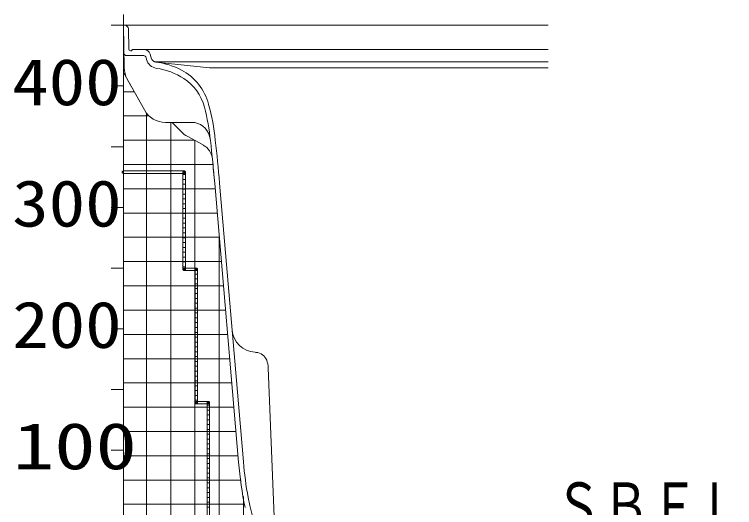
# Model space of a CAD drawing. Units: millimetres on the paper. Extents: x -305 to 305, y -152 to 152.
# Drawn here: x -124.46 to -94.79, y 62.37 to 82.69 of the extents above; entities that cross this region are included whole.
import ezdxf
from ezdxf.enums import TextEntityAlignment as Align

# ---------------------------------------------------------------- set-up
doc = ezdxf.new("R2010")
doc.units = ezdxf.units.MM
doc.layers.add('0-0_PV', color=7, linetype='Continuous', lineweight=9)
doc.styles.add('ＭＳ ゴシック', font='')
doc.styles.get('ＭＳ ゴシック').set_extended_font_data('MS Gothic')

msp = doc.modelspace()

# ---------------------------------------------------------------- linework, layer by layer
at = {"layer": '0-0_PV'}
for p, q in [((-119.963, 82.687), (-119.963, 36.437)), ((-120.463, 82.237), (-119.963, 82.237)), ((-119.963, 82.237), (-102.463, 82.237)), ((-119.932, 80.487), (-119.963, 82.237)), ((-119.746, 81.261), (-119.76, 82.09)), ((-119.671, 81.187), (-119.638, 81.187)), ((-119.588, 81.237), (-102.463, 81.237)), ((-118.823, 80.902), (-118.863, 81.052)), ((-119.843, 80.987), (-119.13, 80.987)), ((-119.011, 80.831), (-119.033, 80.913)), ((-118.678, 80.737), (-102.463, 80.737)), ((-118.623, 80.721), (-116.413, 80.487)), ((-116.413, 80.487), (-102.463, 80.487)), ((-119.806, 80.019), (-119.102, 78.751)), ((-120.463, 79.737), (-119.963, 79.737)), ((-119.963, 79.502), (-119.519, 79.502)), ((-119.017, 36.437), (-119.017, 78.627)), ((-119.963, 78.502), (-118.902, 78.502)), ((-118.228, 78.237), (-117.151, 78.237)), ((-118.017, 36.437), (-118.017, 78.237)), ((-117.565, 77.84), (-117.956, 78.237)), ((-119.963, 77.502), (-117.037, 77.502)), ((-117.336, 77.667), (-116.682, 77.306)), ((-116.682, 77.306), (-117.336, 77.667)), ((-117.017, 36.437), (-117.017, 77.491)), ((-116.423, 77.67), (-116.378, 77.487)), ((-116.423, 77.67), (-116.378, 77.487)), ((-120.463, 77.237), (-119.963, 77.237)), ((-119.963, 76.502), (-116.278, 76.502)), ((-117.463, 76.237), (-119.963, 76.237)), ((-117.413, 76.087), (-117.513, 76.087)), ((-117.413, 75.887), (-117.513, 75.887)), ((-117.413, 75.687), (-117.513, 75.687)), ((-116.205, 75.72), (-115.221, 64.232)), ((-115.221, 64.232), (-116.205, 75.72)), ((-115.022, 64.249), (-116.006, 75.737)), ((-119.963, 75.502), (-116.187, 75.502)), ((-117.413, 75.487), (-117.513, 75.487)), ((-117.413, 75.287), (-117.513, 75.287)), ((-117.413, 75.087), (-117.513, 75.087)), ((-117.413, 74.887), (-117.513, 74.887)), ((-120.463, 74.737), (-119.963, 74.737)), ((-119.963, 74.502), (-116.101, 74.502)), ((-117.413, 74.687), (-117.513, 74.687)), ((-117.413, 74.487), (-117.513, 74.487)), ((-117.413, 74.287), (-117.513, 74.287)), ((-117.413, 74.087), (-117.513, 74.087)), ((-117.413, 73.887), (-117.513, 73.887)), ((-117.413, 73.687), (-117.513, 73.687)), ((-119.963, 73.502), (-116.015, 73.502)), ((-117.413, 73.487), (-117.513, 73.487)), ((-117.413, 73.287), (-117.513, 73.287)), ((-116.017, 36.437), (-116.017, 73.526)), ((-117.413, 73.087), (-117.513, 73.087)), ((-117.413, 72.887), (-117.513, 72.887)), ((-119.963, 72.502), (-115.93, 72.502)), ((-117.413, 72.687), (-117.513, 72.687)), ((-117.413, 72.487), (-117.513, 72.487)), ((-120.463, 72.237), (-119.963, 72.237)), ((-117.413, 72.287), (-117.513, 72.287)), ((-116.963, 72.237), (-117.463, 72.237)), ((-116.963, 72.237), (-117.463, 72.237)), ((-116.913, 72.187), (-117.013, 72.187)), ((-116.913, 72.187), (-117.013, 72.187)), ((-116.913, 71.987), (-117.013, 71.987)), ((-116.913, 71.787), (-117.013, 71.787)), ((-116.913, 71.587), (-117.013, 71.587)), ((-119.963, 71.502), (-115.844, 71.502)), ((-116.913, 71.387), (-117.013, 71.387)), ((-116.913, 71.187), (-117.013, 71.187)), ((-116.913, 70.987), (-117.013, 70.987)), ((-116.913, 70.787), (-117.013, 70.787)), ((-119.963, 70.502), (-115.758, 70.502)), ((-116.913, 70.587), (-117.013, 70.587)), ((-116.913, 70.387), (-117.013, 70.387)), ((-115.543, 70.348), (-115.543, 70.347)), ((-116.913, 70.187), (-117.013, 70.187)), ((-120.463, 69.737), (-119.963, 69.737)), ((-116.913, 69.987), (-117.013, 69.987)), ((-116.913, 69.787), (-117.013, 69.787)), ((-119.963, 69.502), (-115.673, 69.502)), ((-116.913, 69.587), (-117.013, 69.587)), ((-116.913, 69.387), (-117.013, 69.387)), ((-116.913, 69.187), (-117.013, 69.187)), ((-116.913, 68.987), (-117.013, 68.987)), ((-116.913, 68.787), (-117.013, 68.787)), ((-116.913, 68.587), (-117.013, 68.587)), ((-114.543, 68.764), (-114.505, 68.762)), ((-119.963, 68.502), (-115.587, 68.502)), ((-116.913, 68.387), (-117.013, 68.387)), ((-116.913, 68.187), (-117.013, 68.187)), ((-116.913, 67.987), (-117.013, 67.987)), ((-114.001, 68.128), (-113.751, 61.98)), ((-116.913, 67.787), (-117.013, 67.787)), ((-119.963, 67.502), (-115.501, 67.502)), ((-116.913, 67.587), (-117.013, 67.587)), ((-116.913, 67.387), (-117.013, 67.387)), ((-120.463, 67.237), (-119.963, 67.237)), ((-116.913, 67.187), (-117.013, 67.187)), ((-116.913, 66.987), (-117.013, 66.987)), ((-116.913, 66.787), (-117.013, 66.787)), ((-119.963, 66.502), (-115.416, 66.502)), ((-116.463, 66.737), (-116.963, 66.737)), ((-116.463, 66.737), (-116.963, 66.737)), ((-116.413, 66.587), (-116.513, 66.587)), ((-116.413, 66.387), (-116.513, 66.387)), ((-116.413, 66.187), (-116.513, 66.187)), ((-116.413, 65.987), (-116.513, 65.987)), ((-116.413, 65.787), (-116.513, 65.787)), ((-116.413, 65.587), (-116.513, 65.587)), ((-119.963, 65.502), (-115.33, 65.502)), ((-116.413, 65.387), (-116.513, 65.387)), ((-116.413, 65.187), (-116.513, 65.187)), ((-116.413, 64.987), (-116.513, 64.987)), ((-120.463, 64.737), (-119.963, 64.737)), ((-116.413, 64.787), (-116.513, 64.787)), ((-119.963, 64.502), (-115.245, 64.502)), ((-116.413, 64.587), (-116.513, 64.587)), ((-116.413, 64.387), (-116.513, 64.387)), ((-116.413, 64.187), (-116.513, 64.187)), ((-116.413, 63.987), (-116.513, 63.987)), ((-119.963, 63.502), (-115.116, 63.502)), ((-116.413, 63.787), (-116.513, 63.787)), ((-116.413, 63.587), (-116.513, 63.587)), ((-116.413, 63.387), (-116.513, 63.387)), ((-116.413, 63.187), (-116.513, 63.187)), ((-116.413, 62.987), (-116.513, 62.987)), ((-116.413, 62.787), (-116.513, 62.787)), ((-115.017, 36.437), (-115.017, 62.822)), ((-119.963, 62.502), (-114.971, 62.502)), ((-116.413, 62.587), (-116.513, 62.587)), ((-116.413, 62.387), (-116.513, 62.387))]:
    msp.add_line(p, q, dxfattribs=at)
for points in [[(-113.663, 36.437), (-119.963, 36.437), (-119.963, 80.3), (-119.102, 78.751)], [(-118.228, 78.237), (-117.956, 78.237), (-117.565, 77.84)]]:
    msp.add_lwpolyline(points, dxfattribs=at)
for points in [[(-119.963, 76.187), (-119.963, 76.237), (-119.969, 76.237), (-119.975, 76.235), (-119.981, 76.234), (-119.987, 76.231), (-119.992, 76.228), (-119.997, 76.224), (-120.001, 76.219), (-120.005, 76.214), (-120.008, 76.208), (-120.01, 76.203), (-120.012, 76.196), (-120.013, 76.19), (-120.013, 76.184), (-120.012, 76.178), (-120.01, 76.172), (-120.008, 76.166), (-120.005, 76.16), (-120.001, 76.155), (-119.997, 76.151), (-119.992, 76.147), (-119.987, 76.143), (-119.981, 76.141), (-119.975, 76.139), (-119.969, 76.137), (-119.963, 76.137)], [(-117.463, 76.237), (-119.963, 76.237), (-119.963, 76.137), (-117.463, 76.137)], [(-117.463, 76.187), (-117.413, 76.187), (-117.413, 76.193), (-117.414, 76.199), (-117.416, 76.205), (-117.419, 76.211), (-117.422, 76.216), (-117.426, 76.221), (-117.431, 76.226), (-117.436, 76.229), (-117.441, 76.232), (-117.447, 76.235), (-117.453, 76.236), (-117.46, 76.237), (-117.466, 76.237), (-117.472, 76.236), (-117.478, 76.235), (-117.484, 76.232), (-117.49, 76.229), (-117.495, 76.226), (-117.499, 76.221), (-117.503, 76.216), (-117.507, 76.211), (-117.509, 76.205), (-117.511, 76.199), (-117.512, 76.193), (-117.513, 76.187)], [(-117.413, 72.187), (-117.413, 76.187), (-117.513, 76.187), (-117.513, 72.187)], [(-117.463, 76.137), (-117.456, 76.137), (-117.45, 76.139), (-117.444, 76.141), (-117.439, 76.143), (-117.433, 76.147), (-117.429, 76.151), (-117.424, 76.155), (-117.421, 76.16), (-117.417, 76.166), (-117.415, 76.172), (-117.414, 76.178), (-117.413, 76.184), (-117.413, 76.19), (-117.414, 76.196), (-117.415, 76.203), (-117.417, 76.208), (-117.421, 76.214), (-117.424, 76.219), (-117.429, 76.224), (-117.433, 76.228), (-117.439, 76.231), (-117.444, 76.234), (-117.45, 76.235), (-117.456, 76.237), (-117.463, 76.237), (-117.463, 76.187)], [(-117.463, 72.187), (-117.463, 72.237), (-117.469, 72.237), (-117.475, 72.235), (-117.481, 72.234), (-117.487, 72.231), (-117.492, 72.228), (-117.497, 72.224), (-117.501, 72.219), (-117.505, 72.214), (-117.508, 72.208), (-117.51, 72.203), (-117.512, 72.196), (-117.513, 72.19), (-117.513, 72.184), (-117.512, 72.178), (-117.51, 72.172), (-117.508, 72.166), (-117.505, 72.16), (-117.501, 72.155), (-117.497, 72.151), (-117.492, 72.147), (-117.487, 72.143), (-117.481, 72.141), (-117.475, 72.139), (-117.469, 72.137), (-117.463, 72.137)], [(-117.513, 72.187), (-117.512, 72.181), (-117.511, 72.175), (-117.509, 72.169), (-117.507, 72.163), (-117.503, 72.158), (-117.499, 72.153), (-117.495, 72.149), (-117.49, 72.145), (-117.484, 72.142), (-117.478, 72.14), (-117.472, 72.138), (-117.466, 72.137), (-117.46, 72.137), (-117.453, 72.138), (-117.447, 72.14), (-117.441, 72.142), (-117.436, 72.145), (-117.431, 72.149), (-117.426, 72.153), (-117.422, 72.158), (-117.419, 72.163), (-117.416, 72.169), (-117.414, 72.175), (-117.413, 72.181), (-117.413, 72.187), (-117.463, 72.187)], [(-116.963, 72.237), (-117.463, 72.237), (-117.463, 72.137), (-116.963, 72.137)], [(-116.963, 72.187), (-116.913, 72.187), (-116.913, 72.193), (-116.914, 72.199), (-116.916, 72.205), (-116.919, 72.211), (-116.922, 72.216), (-116.926, 72.221), (-116.931, 72.226), (-116.936, 72.229), (-116.941, 72.232), (-116.947, 72.235), (-116.953, 72.236), (-116.96, 72.237), (-116.966, 72.237), (-116.972, 72.236), (-116.978, 72.235), (-116.984, 72.232), (-116.99, 72.229), (-116.995, 72.226), (-116.999, 72.221), (-117.003, 72.216), (-117.007, 72.211), (-117.009, 72.205), (-117.011, 72.199), (-117.012, 72.193), (-117.013, 72.187)], [(-116.913, 66.687), (-116.913, 72.187), (-117.013, 72.187), (-117.013, 66.687)], [(-116.963, 72.137), (-116.956, 72.137), (-116.95, 72.139), (-116.944, 72.141), (-116.939, 72.143), (-116.933, 72.147), (-116.929, 72.151), (-116.924, 72.155), (-116.921, 72.16), (-116.917, 72.166), (-116.915, 72.172), (-116.914, 72.178), (-116.913, 72.184), (-116.913, 72.19), (-116.914, 72.196), (-116.915, 72.203), (-116.917, 72.208), (-116.921, 72.214), (-116.924, 72.219), (-116.929, 72.224), (-116.933, 72.228), (-116.939, 72.231), (-116.944, 72.234), (-116.95, 72.235), (-116.956, 72.237), (-116.963, 72.237), (-116.963, 72.187)], [(-116.963, 66.687), (-116.963, 66.737), (-116.969, 66.737), (-116.975, 66.735), (-116.981, 66.734), (-116.987, 66.731), (-116.992, 66.728), (-116.997, 66.724), (-117.001, 66.719), (-117.005, 66.714), (-117.008, 66.708), (-117.01, 66.703), (-117.012, 66.696), (-117.013, 66.69), (-117.013, 66.684), (-117.012, 66.678), (-117.01, 66.672), (-117.008, 66.666), (-117.005, 66.66), (-117.001, 66.655), (-116.997, 66.651), (-116.992, 66.647), (-116.987, 66.643), (-116.981, 66.641), (-116.975, 66.639), (-116.969, 66.637), (-116.963, 66.637)], [(-117.013, 66.687), (-117.012, 66.681), (-117.011, 66.675), (-117.009, 66.669), (-117.007, 66.663), (-117.003, 66.658), (-116.999, 66.653), (-116.995, 66.649), (-116.99, 66.645), (-116.984, 66.642), (-116.978, 66.64), (-116.972, 66.638), (-116.966, 66.637), (-116.96, 66.637), (-116.953, 66.638), (-116.947, 66.64), (-116.941, 66.642), (-116.936, 66.645), (-116.931, 66.649), (-116.926, 66.653), (-116.922, 66.658), (-116.919, 66.663), (-116.916, 66.669), (-116.914, 66.675), (-116.913, 66.681), (-116.913, 66.687), (-116.963, 66.687)], [(-116.463, 66.737), (-116.963, 66.737), (-116.963, 66.637), (-116.463, 66.637)], [(-116.463, 66.687), (-116.413, 66.687), (-116.413, 66.693), (-116.414, 66.699), (-116.416, 66.705), (-116.419, 66.711), (-116.422, 66.716), (-116.426, 66.721), (-116.431, 66.726), (-116.436, 66.729), (-116.441, 66.732), (-116.447, 66.735), (-116.453, 66.736), (-116.46, 66.737), (-116.466, 66.737), (-116.472, 66.736), (-116.478, 66.735), (-116.484, 66.732), (-116.49, 66.729), (-116.495, 66.726), (-116.499, 66.721), (-116.503, 66.716), (-116.507, 66.711), (-116.509, 66.705), (-116.511, 66.699), (-116.512, 66.693), (-116.513, 66.687)], [(-116.413, 61.687), (-116.413, 66.687), (-116.513, 66.687), (-116.513, 61.687)], [(-116.463, 66.637), (-116.456, 66.637), (-116.45, 66.639), (-116.444, 66.641), (-116.439, 66.643), (-116.433, 66.647), (-116.429, 66.651), (-116.424, 66.655), (-116.421, 66.66), (-116.417, 66.666), (-116.415, 66.672), (-116.414, 66.678), (-116.413, 66.684), (-116.413, 66.69), (-116.414, 66.696), (-116.415, 66.703), (-116.417, 66.708), (-116.421, 66.714), (-116.424, 66.719), (-116.429, 66.724), (-116.433, 66.728), (-116.439, 66.731), (-116.444, 66.734), (-116.45, 66.735), (-116.456, 66.737), (-116.463, 66.737), (-116.463, 66.687)]]:
    msp.add_lwpolyline(points, close=True, dxfattribs=at)
for centre, radius, start, end in [((-119.91, 82.087), 0.15, 1, 90), ((-119.843, 81.087), 0.1, 181, 270), ((-119.671, 81.262), 0.075, 181, 270), ((-119.638, 81.212), 0.025, 270, 0), ((-119.588, 81.212), 0.025, 90, 180), ((-119.105, 80.987), 0.25, 15, 90), ((-119.13, 80.887), 0.1, 15, 90), ((-118.528, 80.96), 0.5, 195, 262.0407), ((-118.582, 80.967), 0.25, 195, 262.9947), ((-118.978, 77.741), 3, 62.1919, 82.9947), ((-118.932, 80.505), 1, 181, 209.0747), ((-118.978, 77.741), 2.75, 56.7709, 82.0407), ((-118.628, 78.405), 2.25, 14.8478, 62.1919), ((-118.567, 78.369), 2, 14.477, 56.7709), ((-126.119, 76.419), 10, 6.2542, 14.8478), ((-118.228, 79.237), 1, 209.0748, 270), ((-118.228, 79.237), 1, 209.0747, 270), ((-126.119, 76.419), 9.8, 6.2542, 14.477), ((-117.151, 77.487), 0.75, 14.0786, 90), ((-116.852, 78.542), 1, 224.5971, 241.0933), ((-116.852, 78.542), 1, 224.5971, 241.0932), ((-190.732, 69.338), 74.8, 4.8947, 6.25425), ((-190.732, 69.338), 75, 4.8947, 6.25425), ((-117.044, 76.649), 0.75, 5.6665, 61.0932), ((-117.044, 76.649), 0.75, 5.6665, 61.0932), ((-190.732, 69.338), 74.8, 4.8947, 5.66651), ((-114.491, 69.763), 1, 184.8947, 267), ((-114.531, 68.263), 0.5, 20.5216, 87), ((-115, 68.088), 1, 2.3268, 20.5216), ((-99.081, 65.615), 16.2, 184.8947, 191.5691), ((-99.081, 65.615), 16.2, 184.8947, 191.5691), ((-99.081, 65.615), 16, 184.8947, 190.217), ((-106.954, 64.196), 8, 190.217, 228.563)]:
    msp.add_arc(centre, radius, start, end, dxfattribs=at)

# ---------------------------------------------------------------- texts
at = {"layer": '0-0_PV', "style": 'ＭＳ ゴシック'}
for s, width, p in [('400', 1.15, (-124.546, 78.367)), ('300', 1.15, (-124.546, 73.367)), ('200', 1.15, (-124.546, 68.367)), ('100', 1.3, (-124.51, 63.367)), ('ＳＢＦＬ', 0.75, (-102.203, 60.906))]:
    msp.add_text(s, height=1.921, dxfattribs=dict(at, width=width)).set_placement(p, align=Align.BOTTOM_LEFT)

doc.saveas('drawing.dxf')
